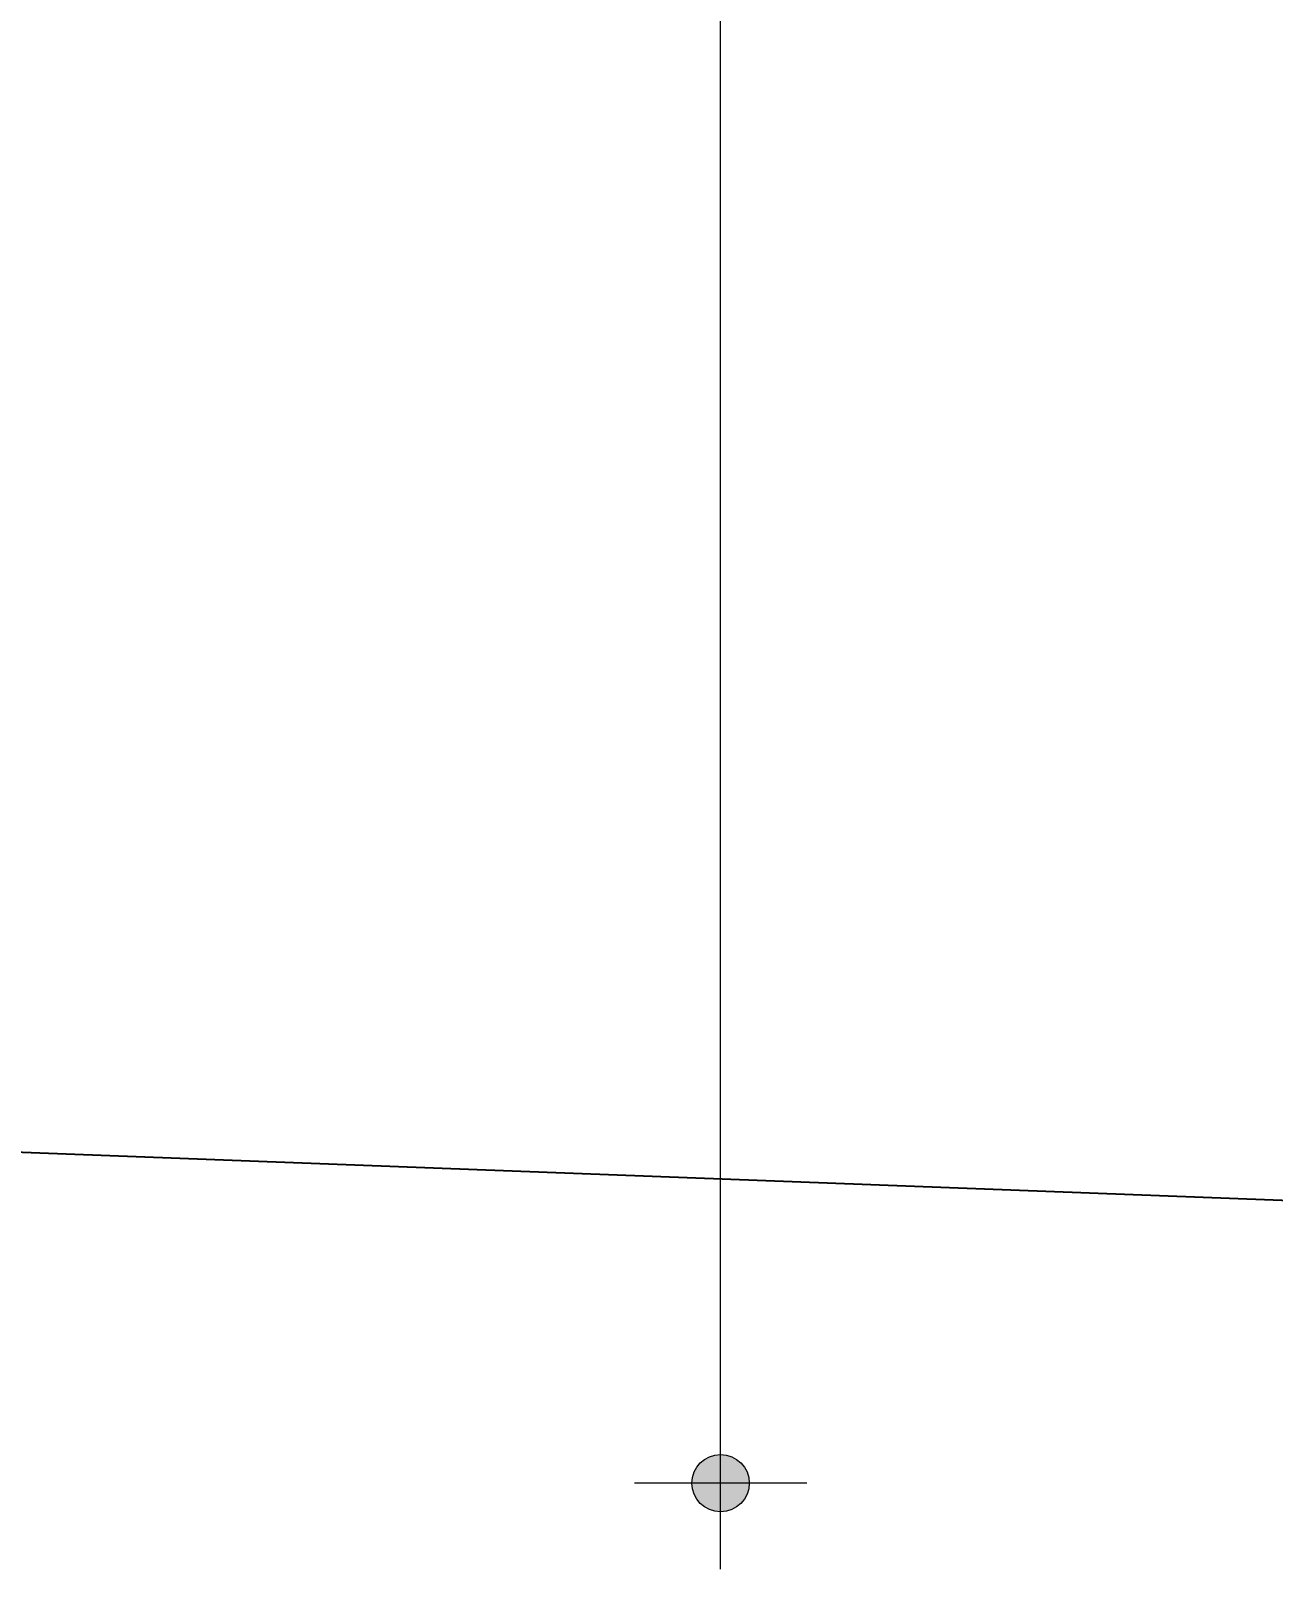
# Model space of a CAD drawing. Header units: inches. Extents: x -4597 to 93300, y -11124 to 5932.
# Drawn here: x -244.89 to -223.24, y -10180.19 to -10153.37 of the extents above; entities that cross this region are included whole.
import ezdxf

# ---------------------------------------------------------------- set-up
doc = ezdxf.new("R2010")
doc.units = ezdxf.units.IN
doc.header["$LTSCALE"] = 0.5
doc.header["$MEASUREMENT"] = 0
doc.header["$PDMODE"] = 66
doc.layers.add('hatch', color=9, linetype='Continuous', lineweight=0)
doc.layers.add('Toilet', color=7, linetype='Continuous', lineweight=25)
doc.styles.get("Standard").update_dxf_attribs({"font": 'arial.ttf'})
doc.dimstyles.new('S8', dxfattribs={"dimtxt": 5, "dimasz": 1, "dimexe": 6, "dimexo": 18, "dimgap": 1.9375, "dimtad": 1, "dimdec": 0, "dimzin": 3, "dimdsep": 46, "dimlunit": 4, "dimtxsty": 'Standard', "dimblk": 'dot 2', "dimcen": 12, "dimse1": 1, "dimse2": 1, "dimclrd": 1, "dimclre": 1, "dimclrt": 256, "dimadec": 0, "dimazin": 0, "dimtfac": 0.75, "dimtdec": 0, "dimtix": 1, "dimtmove": 1, "dimatfit": 3, "dimldrblk": 'DOT', "dimfxl": 1, "dimtolj": 1, "dimtzin": 0, "dimlwd": 9, "dimlwe": 9, "dimarcsym": 0})

# ---------------------------------------------------------------- blocks, each defined once
blk = doc.blocks.new('dot1')
at = {"layer": 'hatch'}
h = blk.add_hatch(color=256, dxfattribs=at)
edge = h.paths.add_edge_path()
edge.add_arc((0, 0), 1, 0, 360)
for p, q in [((0, 3), (0, -3)), ((3, 0), (-3, 0))]:
    blk.add_line(p, q, dxfattribs=at)
blk.add_circle((0, 0), 1, dxfattribs=at)
blk = doc.blocks.new('dot 2')
at = {"layer": 'hatch', "xscale": 0.5, "yscale": 0.5, "zscale": 0.5}
blk.add_blockref('dot1', (0, 0), dxfattribs=at)
blk = doc.blocks.new('*D439')
at = {"layer": 'Defpoints', "color": 0, "transparency": 16777216}
for p in [(-417.908, -9691.083), (-232.872, -9691.083), (-277.265, -10178.689)]:
    blk.add_point(p, dxfattribs=at)
at = {"layer": 'Toilet', "color": 1, "lineweight": 9, "transparency": 16777216}
blk.add_line((-232.872, -10177.689), (-232.872, -9692.083), dxfattribs=at)
for p, rotation in [((-232.872, -9691.083), 90), ((-232.872, -10178.689), 270)]:
    blk.add_blockref('dot 2', p, dxfattribs=dict(at, rotation=rotation))
at = {"layer": 'Toilet', "transparency": 16777216, "insert": (-237.362, -9934.886), "char_height": 5, "attachment_point": 5, "rotation": 90}
blk.add_mtext('\\A1;40\'-8"', dxfattribs=at)
blk = doc.blocks.new('_Dot')
at = {"color": 0, "linetype": 'ByBlock', "lineweight": -2}
blk.add_line((-0.5, 0), (-1, 0), dxfattribs=at)
at = {"color": 0, "linetype": 'ByBlock', "const_width": 0.5}
blk.add_lwpolyline([(-0.25, 0, 1), (0.25, 0, 1)], format="xyb", close=True, dxfattribs=at)

msp = doc.modelspace()

# ---------------------------------------------------------------- linework, layer by layer
at = {"layer": 'Toilet'}
msp.add_line((-643.642, -10157.699), (-218.88, -10173.919), dxfattribs=at)

# ---------------------------------------------------------------- dimensions: what is measured, and where the dimension line sits
dim = msp.add_linear_dim(base=(-232.872, -9691.083), p1=(-277.265, -10178.689), p2=(-417.908, -9691.083), angle=90, dimstyle='S8', override={"dimfxl": 2, "dimfxlon": 1, "dimarcsym": 1}, dxfattribs=at)
dim.commit()
dim.dimension.update_dxf_attribs({"geometry": '*D439', "text_midpoint": (-237.362, -9934.886)})

doc.saveas('drawing.dxf')
